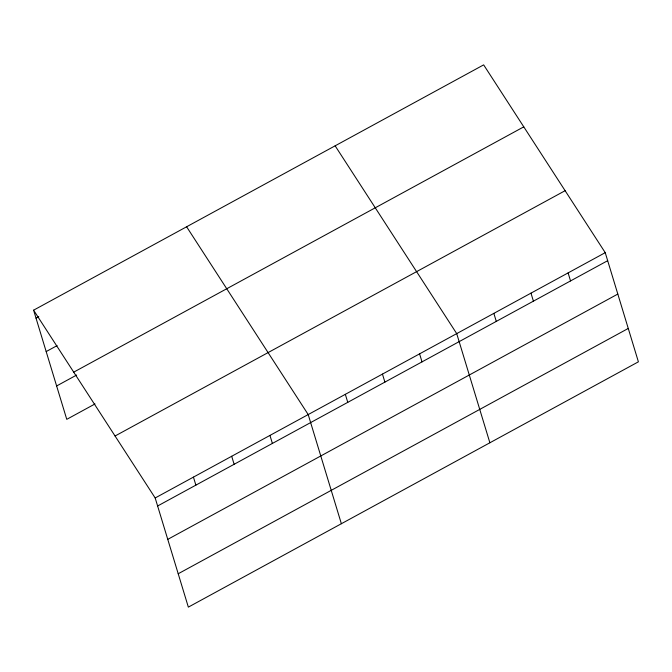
<?xml version="1.0" encoding="UTF-8"?>
<svg xmlns="http://www.w3.org/2000/svg" width="672" height="672" viewBox="0 0 672 672"><rect width="100%" height="100%" fill="white"/><g stroke="black" fill="none" stroke-linecap="round" stroke-linejoin="round"><path stroke-width="1.01" d="M33.6 310.178L483.655 64.873L605.237 252.664L638.4 361.822L188.345 607.127L155.182 497.969L33.6 310.178L66.763 419.336L94.996 403.948M36.036 318.2L38.766 316.714M46.175 351.574L57.103 345.618M73.718 372.154L523.774 126.848M56.624 385.963L76.658 375.035M115.063 436.002L565.11 190.697M155.182 497.969L605.237 252.664M157.618 505.991L607.673 260.686M167.756 539.364L617.812 294.059M178.206 573.754L628.261 328.448M335.135 145.824L456.716 333.614L489.88 442.772M186.614 226.775L308.204 414.565L341.368 523.723M568.109 272.908L570.545 280.93M530.981 293.143L533.417 301.165M493.844 313.379L496.289 321.401M419.588 353.85L422.024 361.88M382.46 374.094L384.896 382.116M345.332 394.33L347.768 402.352M269.951 435.414L272.387 443.436M231.689 456.271L234.133 464.293M193.435 477.12L195.88 485.142"/></g></svg>
